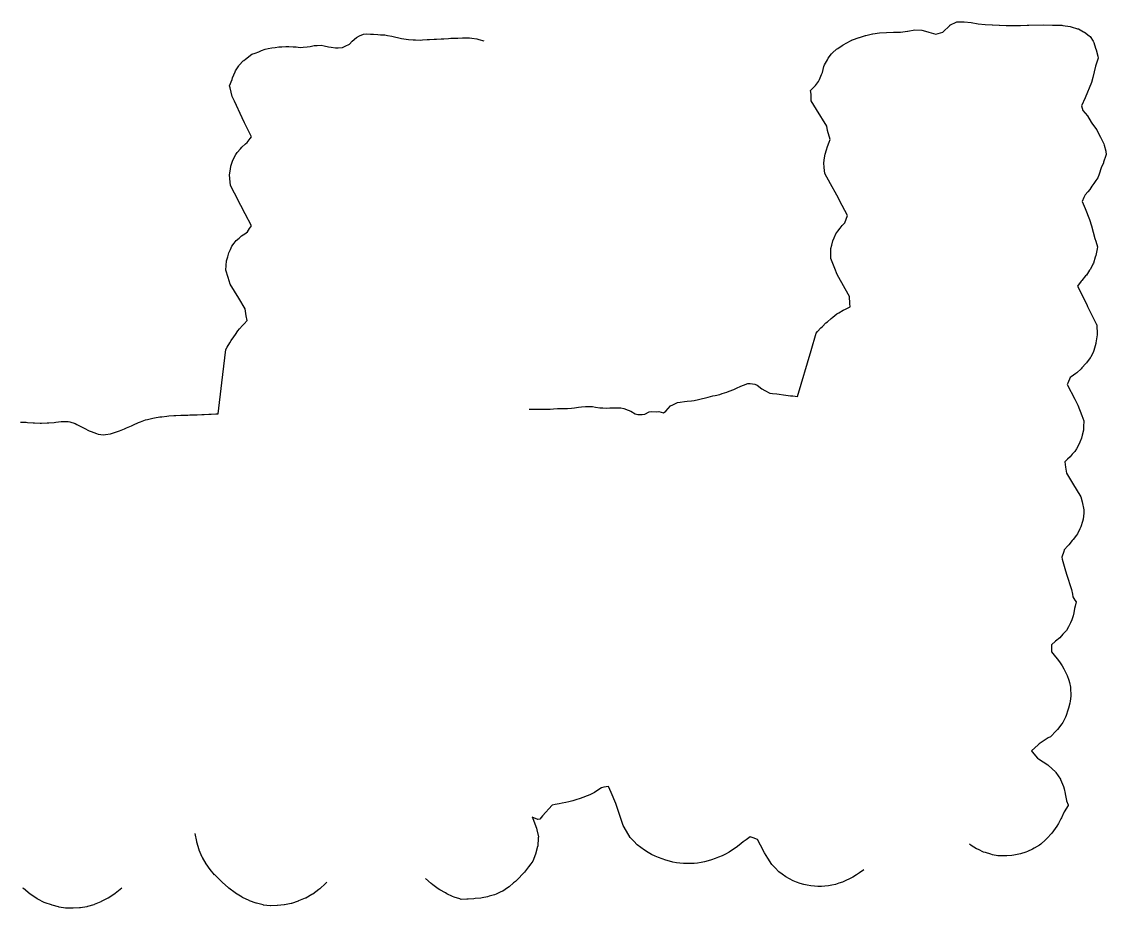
# Model space of a CAD drawing. Header units: metres. Extents: x -20.1 to 20.1, y 0 to 9.3.
# Drawn here: x -0.123 to 3.507, y 6.358 to 9.326 of the extents above; entities that cross this region are included whole.
import ezdxf

# ---------------------------------------------------------------- set-up
doc = ezdxf.new("R2010")
doc.units = ezdxf.units.M

msp = doc.modelspace()

# ---------------------------------------------------------------- linework, layer by layer
for p, q in [((2.8187, 9.2907), (2.842, 9.2943)), ((2.842, 9.2943), (2.8423, 9.2943)), ((2.8423, 9.2943), (2.8656, 9.2984)), ((2.8656, 9.2984), (2.8659, 9.2984)), ((2.8659, 9.2984), (2.8893, 9.2976)), ((2.8893, 9.2976), (2.8894, 9.2976)), ((2.8894, 9.2976), (2.9022, 9.2938)), ((2.9022, 9.2938), (2.9129, 9.2907)), ((2.9603, 9.2907), (2.9836, 9.3133)), ((2.9836, 9.3133), (2.9837, 9.3134)), ((2.9837, 9.3134), (3.0072, 9.3248)), ((3.0072, 9.3248), (3.0073, 9.3248)), ((3.0073, 9.3248), (3.0308, 9.3255)), ((3.0308, 9.3255), (3.0309, 9.3255)), ((3.0309, 9.3255), (3.0543, 9.3227)), ((3.0543, 9.3227), (3.0546, 9.3226)), ((3.0546, 9.3226), (3.0778, 9.3182)), ((3.0778, 9.3182), (3.0783, 9.3181)), ((3.0783, 9.3181), (3.1013, 9.3162)), ((3.1013, 9.3162), (3.102, 9.3161)), ((3.102, 9.3161), (3.1248, 9.3148)), ((3.1248, 9.3148), (3.1257, 9.3148)), ((3.1257, 9.3148), (3.1484, 9.3137)), ((3.1484, 9.3137), (3.1493, 9.3136)), ((3.1493, 9.3136), (3.1719, 9.3128)), ((3.1719, 9.3128), (3.173, 9.3127)), ((3.173, 9.3127), (3.1953, 9.3126)), ((3.1953, 9.3126), (3.1966, 9.3126)), ((3.1966, 9.3126), (3.2188, 9.313)), ((3.2188, 9.313), (3.2202, 9.3131)), ((3.2202, 9.3131), (3.2423, 9.3143)), ((3.2423, 9.3143), (3.2437, 9.3143)), ((3.2437, 9.3143), (3.2471, 9.3144)), ((3.2471, 9.3144), (3.2964, 9.3151)), ((3.2964, 9.3151), (3.3264, 9.3144)), ((3.3264, 9.3144), (3.3302, 9.3143)), ((3.3302, 9.3143), (3.3579, 9.3134)), ((3.3579, 9.3134), (3.3616, 9.3133)), ((3.3616, 9.3133), (3.3856, 9.3089)), ((3.3856, 9.3089), (3.3892, 9.3083)), ((3.3892, 9.3083), (3.4101, 9.3021)), ((3.4101, 9.3021), (3.4135, 9.3011)), ((3.4135, 9.3011), (3.4311, 9.2917)), ((0.9743, 9.2506), (0.9835, 9.2602)), ((0.9835, 9.2602), (0.9977, 9.273)), ((0.9977, 9.273), (1.0072, 9.2777)), ((1.0072, 9.2777), (1.0213, 9.2843)), ((1.0213, 9.2843), (1.0308, 9.2845)), ((1.0308, 9.2845), (1.0449, 9.2836)), ((1.0449, 9.2836), (1.0543, 9.2837)), ((1.0543, 9.2837), (1.0686, 9.2821)), ((1.0686, 9.2821), (1.0778, 9.2817)), ((1.0778, 9.2817), (1.0923, 9.2811)), ((1.0923, 9.2811), (1.1013, 9.2795)), ((1.1013, 9.2795), (1.1159, 9.2775)), ((1.1159, 9.2775), (1.1248, 9.2749)), ((1.1248, 9.2749), (1.1396, 9.2714)), ((1.1396, 9.2714), (1.1483, 9.2694)), ((1.1483, 9.2694), (1.1633, 9.2667)), ((1.1633, 9.2667), (1.1718, 9.2659)), ((1.1718, 9.2659), (1.187, 9.2649)), ((1.187, 9.2649), (1.1953, 9.2646)), ((1.1953, 9.2646), (1.2106, 9.2641)), ((1.2106, 9.2641), (1.2188, 9.2646)), ((1.2188, 9.2646), (1.2343, 9.2655)), ((1.2343, 9.2655), (1.2424, 9.266)), ((1.2424, 9.266), (1.2579, 9.2668)), ((1.2579, 9.2668), (1.2659, 9.2671)), ((1.2659, 9.2671), (1.2815, 9.268)), ((1.2815, 9.268), (1.2894, 9.2685)), ((1.2894, 9.2685), (1.3052, 9.2694)), ((1.3052, 9.2694), (1.313, 9.2699)), ((1.313, 9.2699), (1.3288, 9.2704)), ((1.3288, 9.2704), (1.3365, 9.2707)), ((1.3365, 9.2707), (1.3525, 9.2712)), ((1.3525, 9.2712), (1.36, 9.2712)), ((1.36, 9.2712), (1.3761, 9.2713)), ((1.3761, 9.2713), (1.3836, 9.2703)), ((1.3836, 9.2703), (1.3998, 9.2682)), ((1.3998, 9.2682), (1.407, 9.266)), ((1.407, 9.266), (1.4235, 9.2615)), ((2.6267, 9.2482), (2.6511, 9.2617)), ((2.6511, 9.2617), (2.6552, 9.2639)), ((2.6552, 9.2639), (2.6562, 9.2645)), ((2.6562, 9.2645), (2.6572, 9.2649)), ((2.6572, 9.2649), (2.6794, 9.2725)), ((2.6794, 9.2725), (2.6804, 9.2728)), ((2.6804, 9.2728), (2.7015, 9.2796)), ((2.7015, 9.2796), (2.7024, 9.2798)), ((2.7024, 9.2798), (2.7243, 9.2848)), ((2.7243, 9.2848), (2.7251, 9.2849)), ((2.7251, 9.2849), (2.7476, 9.2878)), ((2.7476, 9.2878), (2.7483, 9.2878)), ((2.7483, 9.2878), (2.7711, 9.2893)), ((2.7711, 9.2893), (2.7717, 9.2893)), ((2.7717, 9.2893), (2.7947, 9.2903)), ((2.7947, 9.2903), (2.7952, 9.2903)), ((2.7952, 9.2903), (2.8183, 9.2906)), ((2.8183, 9.2906), (2.8187, 9.2907)), ((2.9129, 9.2907), (2.913, 9.2906)), ((2.913, 9.2906), (2.9364, 9.284)), ((2.9364, 9.284), (2.9367, 9.2837)), ((2.9367, 9.2837), (2.9599, 9.2906)), ((2.9599, 9.2906), (2.9603, 9.2907)), ((3.4311, 9.2917), (3.4344, 9.29)), ((3.4344, 9.29), (3.4493, 9.2781)), ((3.4493, 9.2781), (3.4525, 9.2757)), ((3.4525, 9.2757), (3.4627, 9.2598)), ((3.4627, 9.2598), (3.4651, 9.2561)), ((3.4651, 9.2561), (3.4712, 9.2365)), ((0.6479, 9.2164), (0.6581, 9.2202)), ((0.6581, 9.2202), (0.6703, 9.2249)), ((0.6703, 9.2249), (0.6799, 9.229)), ((0.6799, 9.229), (0.6918, 9.2338)), ((0.6918, 9.2338), (0.7019, 9.2358)), ((0.7019, 9.2358), (0.7146, 9.2385)), ((0.7146, 9.2385), (0.7249, 9.2395)), ((0.7249, 9.2395), (0.738, 9.2411)), ((0.738, 9.2411), (0.7483, 9.2417)), ((0.7483, 9.2417), (0.7615, 9.243)), ((0.7615, 9.243), (0.7717, 9.2424)), ((0.7717, 9.2424), (0.7852, 9.2419)), ((0.7852, 9.2419), (0.7952, 9.2411)), ((0.7952, 9.2411), (0.8088, 9.2396)), ((0.8088, 9.2396), (0.8187, 9.2402)), ((0.8187, 9.2402), (0.8325, 9.241)), ((0.8325, 9.241), (0.8423, 9.2429)), ((0.8423, 9.2429), (0.8561, 9.2459)), ((0.8561, 9.2459), (0.8658, 9.2459)), ((0.8658, 9.2459), (0.8797, 9.2464)), ((0.8797, 9.2464), (0.8893, 9.2443)), ((0.8893, 9.2443), (0.9034, 9.2414)), ((0.9034, 9.2414), (0.9128, 9.24)), ((0.9128, 9.24), (0.9271, 9.2376)), ((0.9271, 9.2376), (0.9363, 9.2375)), ((0.9363, 9.2375), (0.9507, 9.2391)), ((0.9507, 9.2391), (0.9599, 9.2433)), ((0.9599, 9.2433), (0.9743, 9.2506)), ((2.5876, 9.2176), (2.591, 9.2213)), ((2.591, 9.2213), (2.6043, 9.2331)), ((2.6043, 9.2331), (2.6079, 9.2361)), ((2.6079, 9.2361), (2.6228, 9.2457)), ((2.6228, 9.2457), (2.6267, 9.2482)), ((3.4712, 9.2365), (3.4729, 9.2314)), ((3.4729, 9.2314), (3.478, 9.2099)), ((0.6055, 9.1799), (0.6184, 9.1942)), ((0.6184, 9.1942), (0.6206, 9.1958)), ((0.6206, 9.1958), (0.6264, 9.2006)), ((0.6264, 9.2006), (0.6479, 9.2164)), ((2.5642, 9.1815), (2.5733, 9.1982)), ((2.5733, 9.1982), (2.5761, 9.2034)), ((2.5761, 9.2034), (2.5876, 9.2176)), ((3.4729, 9.1834), (3.4706, 9.1763)), ((3.4796, 9.2032), (3.4729, 9.1834)), ((3.478, 9.2099), (3.4796, 9.2032)), ((0.5827, 9.1372), (0.5911, 9.1574)), ((0.5911, 9.1574), (0.5928, 9.1614)), ((0.5928, 9.1614), (0.6036, 9.1772)), ((0.6036, 9.1772), (0.6055, 9.1799)), ((2.5469, 9.1317), (2.5541, 9.1486)), ((2.5541, 9.1486), (2.5569, 9.1549)), ((2.5569, 9.1549), (2.562, 9.175)), ((2.562, 9.175), (2.5642, 9.1815)), ((3.4706, 9.1763), (3.4617, 9.1389)), ((0.5731, 9.1107), (0.581, 9.1325)), ((0.5748, 9.1039), (0.5731, 9.1107)), ((0.581, 9.1325), (0.5827, 9.1372)), ((2.5287, 9.1074), (2.5337, 9.1121)), ((2.5337, 9.1121), (2.5433, 9.1258)), ((2.5433, 9.1258), (2.5469, 9.1317)), ((3.4577, 9.1217), (3.436, 9.071)), ((3.4617, 9.1389), (3.4577, 9.1217)), ((0.582, 9.0748), (0.5748, 9.1039)), ((0.5891, 9.0594), (0.582, 9.0748)), ((2.5174, 9.095), (2.5287, 9.1074)), ((2.5194, 9.083), (2.5174, 9.095)), ((2.5188, 9.0605), (2.5194, 9.083)), ((0.6151, 9.0033), (0.5891, 9.0594)), ((2.5373, 9.0315), (2.5188, 9.0605)), ((3.436, 9.071), (3.4239, 9.0443)), ((3.4239, 9.0443), (3.4285, 9.0283)), ((0.623, 8.9871), (0.6151, 9.0033)), ((2.5714, 8.9761), (2.5373, 9.0315)), ((3.4285, 9.0283), (3.4439, 9.0109)), ((3.4439, 9.0109), (3.4561, 8.9888)), ((0.6461, 8.9399), (0.623, 8.9871)), ((2.5743, 8.9609), (2.5714, 8.9761)), ((3.4561, 8.9888), (3.4605, 8.9829)), ((3.4605, 8.9829), (3.4749, 8.9633)), ((0.6318, 8.9208), (0.642, 8.9345)), ((0.642, 8.9345), (0.6461, 8.9399)), ((2.5833, 8.9314), (2.5743, 8.9609)), ((2.5794, 8.9222), (2.5833, 8.9314)), ((3.4749, 8.9633), (3.4774, 8.9581)), ((3.4774, 8.9581), (3.4879, 8.9392)), ((3.4879, 8.9392), (3.4897, 8.935)), ((3.4897, 8.935), (3.4982, 8.9162)), ((0.5981, 8.8876), (0.609, 8.9001)), ((0.609, 8.9001), (0.6136, 8.9055)), ((0.6136, 8.9055), (0.6264, 8.9163)), ((0.6264, 8.9163), (0.6318, 8.9208)), ((2.5661, 8.8821), (2.5709, 8.8971)), ((2.5709, 8.8971), (2.5742, 8.9072)), ((2.5742, 8.9072), (2.5794, 8.9222)), ((3.4982, 8.9162), (3.4993, 8.9124)), ((3.4993, 8.9124), (3.505, 8.892)), ((0.5773, 8.8418), (0.5831, 8.8585)), ((0.5831, 8.8585), (0.5859, 8.8664)), ((0.5859, 8.8664), (0.5943, 8.881)), ((0.5943, 8.881), (0.5981, 8.8876)), ((2.5616, 8.8534), (2.5643, 8.87)), ((2.5643, 8.87), (2.5661, 8.8821)), ((3.5057, 8.8774), (3.4979, 8.8556)), ((3.505, 8.892), (3.5051, 8.8907)), ((3.5051, 8.8907), (3.5069, 8.8811)), ((3.5069, 8.8811), (3.5057, 8.8774)), ((0.573, 8.8129), (0.5759, 8.8321)), ((0.5759, 8.8321), (0.5773, 8.8418)), ((2.5631, 8.8375), (2.5616, 8.8534)), ((2.5649, 8.8171), (2.5631, 8.8375)), ((3.4897, 8.836), (3.4827, 8.8151)), ((3.497, 8.853), (3.4897, 8.836)), ((3.4979, 8.8556), (3.497, 8.853)), ((0.5739, 8.8004), (0.573, 8.8129)), ((0.5758, 8.7771), (0.5739, 8.8004)), ((2.5838, 8.7832), (2.5649, 8.8171)), ((3.4723, 8.7936), (3.4654, 8.7836)), ((3.4788, 8.8032), (3.4723, 8.7936)), ((3.4827, 8.8151), (3.4788, 8.8032)), ((0.5889, 8.7518), (0.5758, 8.7771)), ((0.61, 8.7107), (0.5889, 8.7518)), ((2.605, 8.7448), (2.5838, 8.7832)), ((3.4449, 8.7565), (3.4363, 8.7465)), ((3.4518, 8.7642), (3.4449, 8.7565)), ((3.459, 8.7746), (3.4518, 8.7642)), ((3.4654, 8.7836), (3.459, 8.7746)), ((2.623, 8.7105), (2.605, 8.7448)), ((3.4318, 8.7372), (3.4263, 8.7233)), ((3.4263, 8.7233), (3.4361, 8.7007)), ((3.4363, 8.7465), (3.4318, 8.7372)), ((0.625, 8.6821), (0.61, 8.7107)), ((0.6457, 8.6427), (0.625, 8.6821)), ((2.6409, 8.6768), (2.623, 8.7105)), ((2.6359, 8.664), (2.6409, 8.6768)), ((3.4361, 8.7007), (3.4512, 8.6639)), ((0.6401, 8.6334), (0.6457, 8.6427)), ((2.6161, 8.6349), (2.6232, 8.643)), ((2.6232, 8.643), (2.6317, 8.6527)), ((2.6317, 8.6527), (2.6359, 8.664)), ((3.4512, 8.6639), (3.4576, 8.6423)), ((3.4576, 8.6423), (3.4688, 8.6001)), ((0.605, 8.6011), (0.6132, 8.6083)), ((0.6132, 8.6083), (0.6242, 8.6156)), ((0.6242, 8.6156), (0.6333, 8.6218)), ((0.6333, 8.6218), (0.6401, 8.6334)), ((2.5964, 8.6024), (2.6022, 8.6153)), ((2.6022, 8.6153), (2.6084, 8.624)), ((2.6084, 8.624), (2.6161, 8.6349)), ((0.5756, 8.563), (0.5809, 8.5738)), ((0.5809, 8.5738), (0.5885, 8.5838)), ((0.5885, 8.5838), (0.5953, 8.5927)), ((0.5953, 8.5927), (0.605, 8.6011)), ((2.5852, 8.5658), (2.588, 8.5771)), ((2.588, 8.5771), (2.5917, 8.5925)), ((2.5917, 8.5925), (2.5964, 8.6024)), ((3.4688, 8.6001), (3.4715, 8.5912)), ((3.4715, 8.5912), (3.4774, 8.5722)), ((3.4774, 8.5722), (3.476, 8.5651)), ((0.5631, 8.5251), (0.5666, 8.5383)), ((0.5666, 8.5383), (0.57, 8.5513)), ((0.57, 8.5513), (0.5756, 8.563)), ((2.5847, 8.5333), (2.5849, 8.5465)), ((2.5979, 8.4999), (2.5847, 8.5333)), ((2.5849, 8.5465), (2.5852, 8.5658)), ((3.4698, 8.5374), (3.4642, 8.5178)), ((3.4715, 8.543), (3.4698, 8.5374)), ((3.476, 8.5651), (3.4715, 8.543)), ((0.5609, 8.4941), (0.562, 8.5093)), ((0.5684, 8.4692), (0.5609, 8.4941)), ((0.562, 8.5093), (0.5631, 8.5251)), ((2.6059, 8.4795), (2.5979, 8.4999)), ((3.4512, 8.4937), (3.4401, 8.4776)), ((3.4536, 8.4971), (3.4512, 8.4937)), ((3.4621, 8.5137), (3.4536, 8.4971)), ((3.4642, 8.5178), (3.4621, 8.5137)), ((0.5748, 8.4475), (0.5684, 8.4692)), ((2.6332, 8.4311), (2.6059, 8.4795)), ((3.4247, 8.4597), (3.4228, 8.4571)), ((3.4377, 8.4748), (3.4247, 8.4597)), ((3.4401, 8.4776), (3.4377, 8.4748)), ((0.6035, 8.3999), (0.5748, 8.4475)), ((2.6473, 8.406), (2.6332, 8.4311)), ((3.4228, 8.4571), (3.4107, 8.4403)), ((3.4107, 8.4403), (3.4146, 8.4329)), ((3.4146, 8.4329), (3.4429, 8.3757)), ((0.6251, 8.3641), (0.6035, 8.3999)), ((2.6485, 8.3822), (2.6473, 8.406)), ((0.6288, 8.3408), (0.6251, 8.3641)), ((2.6052, 8.3473), (2.6117, 8.3511)), ((2.6117, 8.3511), (2.6267, 8.3599)), ((2.6267, 8.3599), (2.6336, 8.3634)), ((2.6336, 8.3634), (2.6493, 8.3711)), ((2.6493, 8.3711), (2.6485, 8.3822)), ((3.4429, 8.3757), (3.4443, 8.3727)), ((3.4443, 8.3727), (3.4679, 8.3253)), ((0.616, 8.3081), (0.6219, 8.3147)), ((0.6219, 8.3147), (0.6314, 8.3252)), ((0.6314, 8.3252), (0.6288, 8.3408)), ((2.5567, 8.3053), (2.5688, 8.317)), ((2.5688, 8.317), (2.5738, 8.3214)), ((2.5738, 8.3214), (2.5862, 8.3325)), ((2.5862, 8.3325), (2.5918, 8.3368)), ((2.5918, 8.3368), (2.6052, 8.3473)), ((3.4679, 8.3253), (3.4746, 8.3119)), ((0.5874, 8.271), (0.5923, 8.278)), ((0.5923, 8.278), (0.6008, 8.2903)), ((0.6008, 8.2903), (0.6065, 8.2969)), ((0.6065, 8.2969), (0.616, 8.3081)), ((2.5187, 8.2246), (2.5359, 8.2833)), ((2.5359, 8.2833), (2.5402, 8.288)), ((2.5402, 8.288), (2.552, 8.3009)), ((2.552, 8.3009), (2.5567, 8.3053)), ((3.4758, 8.2772), (3.4718, 8.2506)), ((3.4746, 8.3119), (3.4751, 8.311)), ((3.4751, 8.311), (3.4758, 8.2789)), ((3.4758, 8.2789), (3.4758, 8.2772)), ((0.565, 8.2365), (0.5737, 8.2511)), ((0.5737, 8.2511), (0.5785, 8.2581)), ((0.5785, 8.2581), (0.5874, 8.271)), ((3.4714, 8.2484), (3.4653, 8.2248)), ((3.4718, 8.2506), (3.4714, 8.2484)), ((0.5471, 8.1163), (0.5604, 8.2287)), ((0.5604, 8.2287), (0.565, 8.2365)), ((2.4736, 8.0715), (2.5187, 8.2246)), ((3.4645, 8.2221), (3.4546, 8.2029)), ((3.4653, 8.2248), (3.4645, 8.2221)), ((3.4388, 8.1811), (3.4255, 8.1666)), ((3.4408, 8.184), (3.4388, 8.1811)), ((3.4532, 8.2001), (3.4408, 8.184)), ((3.4546, 8.2029), (3.4532, 8.2001)), ((3.3854, 8.134), (3.3776, 8.1159)), ((3.3894, 8.1368), (3.3854, 8.134)), ((3.4053, 8.1477), (3.3894, 8.1368)), ((3.4086, 8.1506), (3.4053, 8.1477)), ((3.4228, 8.1636), (3.4086, 8.1506)), ((3.4255, 8.1666), (3.4228, 8.1636)), ((0.5348, 8.0131), (0.5471, 8.1163)), ((2.2453, 8.0888), (2.2604, 8.0943)), ((2.2604, 8.0943), (2.2689, 8.0983)), ((2.2689, 8.0983), (2.284, 8.1055)), ((2.284, 8.1055), (2.2925, 8.1087)), ((2.2925, 8.1087), (2.3075, 8.1142)), ((2.3075, 8.1142), (2.3156, 8.1141)), ((2.3156, 8.1141), (2.3306, 8.1127)), ((2.3306, 8.1127), (2.3384, 8.1086)), ((2.3384, 8.1086), (2.3545, 8.0963)), ((2.3545, 8.0963), (2.3642, 8.0911)), ((3.3776, 8.1159), (3.3754, 8.1107)), ((3.3754, 8.1107), (3.4012, 8.0616)), ((2.1275, 8.0577), (2.1424, 8.0608)), ((2.1424, 8.0608), (2.151, 8.063)), ((2.151, 8.063), (2.166, 8.0669)), ((2.166, 8.0669), (2.1746, 8.0686)), ((2.1746, 8.0686), (2.1896, 8.0732)), ((2.1896, 8.0732), (2.1982, 8.0746)), ((2.1982, 8.0746), (2.2132, 8.0782)), ((2.2132, 8.0782), (2.2218, 8.0812)), ((2.2218, 8.0812), (2.2368, 8.0851)), ((2.2368, 8.0851), (2.2453, 8.0888)), ((2.3642, 8.0911), (2.3812, 8.0824)), ((2.3812, 8.0824), (2.3894, 8.0807)), ((2.3894, 8.0807), (2.4043, 8.08)), ((2.4043, 8.08), (2.4118, 8.0786)), ((2.4118, 8.0786), (2.4271, 8.0764)), ((2.4271, 8.0764), (2.4343, 8.0752)), ((2.4343, 8.0752), (2.4502, 8.0733)), ((2.4502, 8.0733), (2.4573, 8.0727)), ((2.4573, 8.0727), (2.4736, 8.0715)), ((3.4012, 8.0616), (3.4114, 8.0424)), ((1.5752, 8.028), (1.5862, 8.028)), ((1.5862, 8.028), (1.5988, 8.0281)), ((1.5988, 8.0281), (1.6097, 8.028)), ((1.6097, 8.028), (1.6225, 8.028)), ((1.6225, 8.028), (1.6332, 8.0282)), ((1.6332, 8.0282), (1.6461, 8.0288)), ((1.6461, 8.0288), (1.6568, 8.0293)), ((1.6568, 8.0293), (1.6698, 8.0303)), ((1.6698, 8.0303), (1.6803, 8.0305)), ((1.6803, 8.0305), (1.6934, 8.0309)), ((1.6934, 8.0309), (1.7038, 8.0313)), ((1.7038, 8.0313), (1.717, 8.0318)), ((1.717, 8.0318), (1.7274, 8.0331)), ((1.7274, 8.0331), (1.7407, 8.035)), ((1.7407, 8.035), (1.7509, 8.0362)), ((1.7509, 8.0362), (1.7643, 8.0375)), ((1.7643, 8.0375), (1.7744, 8.0377)), ((1.7744, 8.0377), (1.7879, 8.0377)), ((1.7879, 8.0377), (1.798, 8.0358)), ((1.798, 8.0358), (1.8116, 8.0335)), ((1.8116, 8.0335), (1.8215, 8.0331)), ((1.8215, 8.0331), (1.8353, 8.032)), ((1.8353, 8.032), (1.845, 8.0325)), ((1.845, 8.0325), (1.8589, 8.0331)), ((1.8589, 8.0331), (1.8685, 8.0332)), ((1.8685, 8.0332), (1.8826, 8.0326)), ((1.8826, 8.0326), (1.892, 8.0313)), ((1.892, 8.0313), (1.9063, 8.0252)), ((1.9063, 8.0252), (1.9155, 8.0218)), ((1.9155, 8.0218), (1.93, 8.0127)), ((2.0246, 8.0159), (2.0331, 8.0217)), ((2.0331, 8.0217), (2.048, 8.0396)), ((2.048, 8.0396), (2.0568, 8.0434)), ((2.0568, 8.0434), (2.0716, 8.0505)), ((2.0716, 8.0505), (2.0804, 8.0517)), ((2.0804, 8.0517), (2.0952, 8.0542)), ((2.0952, 8.0542), (2.1039, 8.0548)), ((2.1039, 8.0548), (2.1188, 8.0563)), ((2.1188, 8.0563), (2.1275, 8.0577)), ((3.4114, 8.0424), (3.425, 8.007)), ((-0.0088, 7.9847), (0.0096, 7.9871)), ((0.0096, 7.9871), (0.0148, 7.9874)), ((0.0148, 7.9874), (0.0332, 7.9868)), ((0.0332, 7.9868), (0.0385, 7.9856)), ((0.0385, 7.9856), (0.0566, 7.9803)), ((0.2684, 7.9835), (0.275, 7.9858)), ((0.275, 7.9858), (0.292, 7.9923)), ((0.292, 7.9923), (0.2985, 7.9942)), ((0.2985, 7.9942), (0.3156, 7.9986)), ((0.3156, 7.9986), (0.3221, 7.9999)), ((0.3221, 7.9999), (0.3391, 8.0026)), ((0.3391, 8.0026), (0.3458, 8.0034)), ((0.3458, 8.0034), (0.3627, 8.0056)), ((0.3627, 8.0056), (0.3694, 8.0062)), ((0.3694, 8.0062), (0.3863, 8.0074)), ((0.3863, 8.0074), (0.3931, 8.0075)), ((0.3931, 8.0075), (0.4098, 8.0081)), ((0.4098, 8.0081), (0.4167, 8.0083)), ((0.4167, 8.0083), (0.4333, 8.0089)), ((0.4333, 8.0089), (0.4403, 8.0091)), ((0.4403, 8.0091), (0.4568, 8.0098)), ((0.4568, 8.0098), (0.4639, 8.01)), ((0.4639, 8.01), (0.4803, 8.0108)), ((0.4803, 8.0108), (0.4876, 8.0112)), ((0.4876, 8.0112), (0.5039, 8.0118)), ((0.5039, 8.0118), (0.5112, 8.0121)), ((0.5112, 8.0121), (0.5274, 8.0128)), ((0.5274, 8.0128), (0.5348, 8.0131)), ((1.93, 8.0127), (1.9389, 8.0105)), ((1.9389, 8.0105), (1.9537, 8.0106)), ((1.9537, 8.0106), (1.9625, 8.0116)), ((1.9625, 8.0116), (1.9773, 8.0194)), ((1.9773, 8.0194), (1.9861, 8.0205)), ((1.9861, 8.0205), (2.0009, 8.0193)), ((2.0009, 8.0193), (2.0096, 8.0205)), ((2.0096, 8.0205), (2.0246, 8.0159)), ((3.425, 8.007), (3.4317, 7.9894)), ((3.4317, 7.9894), (3.4308, 7.9695)), ((-0.127, 7.9847), (-0.108, 7.9846)), ((-0.108, 7.9846), (-0.1034, 7.9843)), ((-0.1034, 7.9843), (-0.0845, 7.9828)), ((-0.0845, 7.9828), (-0.0797, 7.9826)), ((-0.0797, 7.9826), (-0.061, 7.982)), ((-0.061, 7.982), (-0.0561, 7.9821)), ((-0.0561, 7.9821), (-0.0374, 7.9826)), ((-0.0374, 7.9826), (-0.0324, 7.9829)), ((-0.0324, 7.9829), (-0.0139, 7.9842)), ((-0.0139, 7.9842), (-0.0088, 7.9847)), ((0.0566, 7.9803), (0.0622, 7.9775)), ((0.0622, 7.9775), (0.0801, 7.968)), ((0.0801, 7.968), (0.086, 7.9652)), ((0.086, 7.9652), (0.1035, 7.9561)), ((0.1035, 7.9561), (0.1097, 7.9535)), ((0.1097, 7.9535), (0.127, 7.9467)), ((0.1807, 7.9477), (0.1976, 7.9538)), ((0.1976, 7.9538), (0.2043, 7.9562)), ((0.2043, 7.9562), (0.2212, 7.9632)), ((0.2212, 7.9632), (0.2278, 7.9662)), ((0.2278, 7.9662), (0.2448, 7.9732)), ((0.2448, 7.9732), (0.2514, 7.9761)), ((0.2514, 7.9761), (0.2684, 7.9835)), ((3.4302, 7.9578), (3.4261, 7.9419)), ((3.4308, 7.9695), (3.4302, 7.9578)), ((0.127, 7.9467), (0.1334, 7.9451)), ((0.1334, 7.9451), (0.1505, 7.9423)), ((0.1505, 7.9423), (0.1571, 7.9434)), ((0.1571, 7.9434), (0.174, 7.9459)), ((0.174, 7.9459), (0.1807, 7.9477)), ((3.418, 7.9177), (3.4137, 7.9077)), ((3.4237, 7.931), (3.418, 7.9177)), ((3.4261, 7.9419), (3.4237, 7.931)), ((3.393, 7.8774), (3.3857, 7.8689)), ((3.4012, 7.8868), (3.393, 7.8774)), ((3.4069, 7.8962), (3.4012, 7.8868)), ((3.4137, 7.9077), (3.4069, 7.8962)), ((3.3768, 7.8607), (3.3684, 7.8528)), ((3.3684, 7.8528), (3.3703, 7.8349)), ((3.3857, 7.8689), (3.3768, 7.8607)), ((3.3703, 7.8349), (3.3733, 7.8148)), ((3.3733, 7.8148), (3.3938, 7.7806)), ((3.3938, 7.7806), (3.4214, 7.7346)), ((3.4214, 7.7346), (3.4257, 7.7184)), ((3.4257, 7.7184), (3.4321, 7.6911)), ((3.4298, 7.6602), (3.4274, 7.6526)), ((3.4314, 7.681), (3.4298, 7.6602)), ((3.4321, 7.6911), (3.4314, 7.681)), ((3.4187, 7.6285), (3.411, 7.6116)), ((3.4217, 7.6345), (3.4187, 7.6285)), ((3.4274, 7.6526), (3.4217, 7.6345)), ((3.3932, 7.5887), (3.3816, 7.5749)), ((3.3964, 7.5928), (3.3932, 7.5887)), ((3.4074, 7.6069), (3.3964, 7.5928)), ((3.411, 7.6116), (3.4074, 7.6069)), ((3.3645, 7.5526), (3.3578, 7.5327)), ((3.3659, 7.5574), (3.3645, 7.5526)), ((3.3784, 7.5712), (3.3659, 7.5574)), ((3.3816, 7.5749), (3.3784, 7.5712)), ((3.3578, 7.5327), (3.3592, 7.5267)), ((3.3592, 7.5267), (3.3681, 7.4956)), ((3.3681, 7.4956), (3.3742, 7.4759)), ((3.3742, 7.4759), (3.3899, 7.425)), ((3.3899, 7.425), (3.3933, 7.4089)), ((3.3933, 7.4089), (3.3951, 7.4003)), ((3.3951, 7.4003), (3.4015, 7.3897)), ((3.403, 7.3697), (3.4008, 7.3608)), ((3.4015, 7.3897), (3.4059, 7.3836)), ((3.4059, 7.3836), (3.403, 7.3697)), ((3.3956, 7.3371), (3.3911, 7.3235)), ((3.3978, 7.3468), (3.3956, 7.3371)), ((3.4008, 7.3608), (3.3978, 7.3468)), ((3.3801, 7.2996), (3.3734, 7.2882)), ((3.3875, 7.3129), (3.3801, 7.2996)), ((3.3911, 7.3235), (3.3875, 7.3129)), ((3.351, 7.2637), (3.3374, 7.2518)), ((3.3619, 7.2755), (3.351, 7.2637)), ((3.3734, 7.2882), (3.3619, 7.2755)), ((3.324, 7.2398), (3.3233, 7.2285)), ((3.3233, 7.2285), (3.3236, 7.2161)), ((3.3374, 7.2518), (3.324, 7.2398)), ((3.3236, 7.2161), (3.3323, 7.2055)), ((3.3323, 7.2055), (3.343, 7.1927)), ((3.343, 7.1927), (3.3499, 7.1827)), ((3.3499, 7.1827), (3.3592, 7.1691)), ((3.3592, 7.1691), (3.3645, 7.1597)), ((3.3645, 7.1597), (3.372, 7.1456)), ((3.372, 7.1456), (3.3754, 7.1367)), ((3.3754, 7.1367), (3.3812, 7.122)), ((3.3812, 7.122), (3.3832, 7.1137)), ((3.3832, 7.1137), (3.3871, 7.0984)), ((3.3871, 7.0984), (3.3875, 7.0907)), ((3.3875, 7.0907), (3.3886, 7.0748)), ((3.3848, 7.0444), (3.3807, 7.0274)), ((3.3865, 7.0511), (3.3848, 7.0444)), ((3.3881, 7.0676), (3.3865, 7.0511)), ((3.3886, 7.0748), (3.3881, 7.0676)), ((3.3785, 7.0213), (3.3728, 7.0037)), ((3.3807, 7.0274), (3.3785, 7.0213)), ((3.3577, 6.9748), (3.344, 6.9561)), ((3.3615, 6.9799), (3.3577, 6.9748)), ((3.3699, 6.9981), (3.3615, 6.9799)), ((3.3728, 7.0037), (3.3699, 6.9981)), ((3.3392, 6.9515), (3.3197, 6.9323)), ((3.344, 6.9561), (3.3392, 6.9515)), ((3.2785, 6.9046), (3.2565, 6.8844)), ((3.2823, 6.9083), (3.2785, 6.9046)), ((3.3128, 6.9281), (3.2823, 6.9083)), ((3.3197, 6.9323), (3.3128, 6.9281)), ((3.2565, 6.8844), (3.2592, 6.8813)), ((3.2592, 6.8813), (3.2764, 6.8609)), ((3.2764, 6.8609), (3.2803, 6.8584)), ((3.2803, 6.8584), (3.3114, 6.8376)), ((3.3114, 6.8376), (3.3135, 6.8357)), ((3.3135, 6.8357), (3.337, 6.8142)), ((3.337, 6.8142), (3.338, 6.8129)), ((3.338, 6.8129), (3.3534, 6.7899)), ((3.3534, 6.7899), (3.3538, 6.7892)), ((3.3538, 6.7892), (3.3639, 6.7658)), ((1.8176, 6.7612), (1.8024, 6.7512)), ((1.8256, 6.7629), (1.8176, 6.7612)), ((1.8412, 6.765), (1.8256, 6.7629)), ((1.8497, 6.7454), (1.8412, 6.765)), ((3.3639, 6.7658), (3.364, 6.7656)), ((3.364, 6.7656), (3.3657, 6.7576)), ((3.3657, 6.7576), (3.3691, 6.7417)), ((1.722, 6.7177), (1.7084, 6.7145)), ((1.7317, 6.7205), (1.722, 6.7177)), ((1.746, 6.7249), (1.7317, 6.7205)), ((1.7554, 6.7283), (1.746, 6.7249)), ((1.7701, 6.7339), (1.7554, 6.7283)), ((1.779, 6.7382), (1.7701, 6.7339)), ((1.794, 6.7457), (1.779, 6.7382)), ((1.8024, 6.7512), (1.794, 6.7457)), ((1.8653, 6.7087), (1.8497, 6.7454)), ((3.3691, 6.7417), (3.3692, 6.7413)), ((3.3692, 6.7413), (3.3737, 6.7183)), ((3.3737, 6.7183), (3.3738, 6.7173)), ((3.3738, 6.7173), (3.3798, 6.7038)), ((1.6527, 6.7033), (1.62, 6.6674)), ((1.6627, 6.705), (1.6527, 6.7033)), ((1.6757, 6.7073), (1.6627, 6.705)), ((1.6855, 6.7094), (1.6757, 6.7073)), ((1.6987, 6.7122), (1.6855, 6.7094)), ((1.7084, 6.7145), (1.6987, 6.7122)), ((1.8753, 6.6782), (1.8653, 6.7087)), ((3.3659, 6.6804), (3.3652, 6.6782)), ((3.3796, 6.7023), (3.3659, 6.6804)), ((3.3798, 6.7038), (3.3796, 6.7023)), ((1.6048, 6.6555), (1.586, 6.6632)), ((1.586, 6.6632), (1.5878, 6.658)), ((1.5878, 6.658), (1.6001, 6.6263)), ((1.6108, 6.656), (1.6048, 6.6555)), ((1.62, 6.6674), (1.6108, 6.656)), ((1.8896, 6.6345), (1.8753, 6.6782)), ((3.355, 6.6578), (3.3464, 6.6413)), ((3.3565, 6.6605), (3.355, 6.6578)), ((3.3652, 6.6782), (3.3565, 6.6605)), ((0.4631, 6.581), (0.4581, 6.6078)), ((1.6001, 6.6263), (1.6016, 6.6205)), ((1.6016, 6.6205), (1.6062, 6.5969)), ((1.9007, 6.6159), (1.8896, 6.6345)), ((1.9136, 6.5947), (1.9007, 6.6159)), ((3.325, 6.6088), (3.3078, 6.5917)), ((3.341, 6.6325), (3.325, 6.6088)), ((3.3464, 6.6413), (3.341, 6.6325)), ((0.4634, 6.579), (0.4631, 6.581)), ((0.4712, 6.5537), (0.4634, 6.579)), ((1.606, 6.5941), (1.604, 6.5659)), ((1.6062, 6.5969), (1.606, 6.5941)), ((1.9252, 6.5829), (1.9136, 6.5947)), ((1.9374, 6.5703), (1.9252, 6.5829)), ((1.9494, 6.5615), (1.9374, 6.5703)), ((2.2921, 6.5805), (2.2785, 6.5695)), ((2.3015, 6.5872), (2.2921, 6.5805)), ((2.3156, 6.5969), (2.3015, 6.5872)), ((2.3248, 6.5932), (2.3156, 6.5969)), ((2.3393, 6.5876), (2.3248, 6.5932)), ((2.3491, 6.5693), (2.3393, 6.5876)), ((3.0549, 6.5683), (3.0488, 6.5728)), ((3.2874, 6.5729), (3.2828, 6.5689)), ((3.3033, 6.5871), (3.2874, 6.5729)), ((3.3078, 6.5917), (3.3033, 6.5871)), ((0.4716, 6.5524), (0.4712, 6.5537)), ((0.4817, 6.5291), (0.4716, 6.5524)), ((1.5963, 6.5387), (1.5873, 6.5158)), ((1.5966, 6.5395), (1.5963, 6.5387)), ((1.6035, 6.5642), (1.5966, 6.5395)), ((1.604, 6.5659), (1.6035, 6.5642)), ((1.9612, 6.5522), (1.9494, 6.5615)), ((1.9734, 6.5449), (1.9612, 6.5522)), ((1.985, 6.5384), (1.9734, 6.5449)), ((1.9973, 6.5327), (1.985, 6.5384)), ((2.2215, 6.5339), (2.2092, 6.5287)), ((2.2324, 6.5395), (2.2215, 6.5339)), ((2.2451, 6.546), (2.2324, 6.5395)), ((2.2555, 6.5532), (2.2451, 6.546)), ((2.2686, 6.5616), (2.2555, 6.5532)), ((2.2785, 6.5695), (2.2686, 6.5616)), ((2.3633, 6.5431), (2.3491, 6.5693)), ((2.3739, 6.526), (2.3633, 6.5431)), ((3.0726, 6.5572), (3.0549, 6.5683)), ((3.0789, 6.5544), (3.0726, 6.5572)), ((3.0963, 6.546), (3.0789, 6.5544)), ((3.1027, 6.5448), (3.0963, 6.546)), ((3.12, 6.5387), (3.1027, 6.5448)), ((3.1264, 6.5373), (3.12, 6.5387)), ((3.1437, 6.5336), (3.1264, 6.5373)), ((3.1501, 6.5332), (3.1437, 6.5336)), ((3.1736, 6.5335), (3.1674, 6.533)), ((3.1909, 6.5349), (3.1736, 6.5335)), ((3.197, 6.5359), (3.1909, 6.5349)), ((3.2142, 6.5386), (3.197, 6.5359)), ((3.2201, 6.5405), (3.2142, 6.5386)), ((3.2371, 6.5459), (3.2201, 6.5405)), ((3.2428, 6.5484), (3.2371, 6.5459)), ((3.2601, 6.5557), (3.2428, 6.5484)), ((3.2655, 6.5589), (3.2601, 6.5557)), ((3.2828, 6.5689), (3.2655, 6.5589)), ((0.4821, 6.5283), (0.4817, 6.5291)), ((0.4944, 6.5072), (0.4821, 6.5283)), ((0.4947, 6.5068), (0.4944, 6.5072)), ((0.5082, 6.4874), (0.4947, 6.5068)), ((1.5807, 6.5063), (1.5737, 6.4964)), ((1.5872, 6.5156), (1.5807, 6.5063)), ((1.5873, 6.5158), (1.5872, 6.5156)), ((2.0087, 6.5276), (1.9973, 6.5327)), ((2.0211, 6.5233), (2.0087, 6.5276)), ((2.0325, 6.5188), (2.0211, 6.5233)), ((2.0449, 6.5155), (2.0325, 6.5188)), ((2.0562, 6.5124), (2.0449, 6.5155)), ((2.0686, 6.5104), (2.0562, 6.5124)), ((2.0798, 6.5088), (2.0686, 6.5104)), ((2.0922, 6.508), (2.0798, 6.5088)), ((2.1035, 6.5076), (2.0922, 6.508)), ((2.1157, 6.5079), (2.1035, 6.5076)), ((2.1271, 6.5081), (2.1157, 6.5079)), ((2.1392, 6.5094), (2.1271, 6.5081)), ((2.1508, 6.5107), (2.1392, 6.5094)), ((2.1626, 6.5136), (2.1508, 6.5107)), ((2.1744, 6.5166), (2.1626, 6.5136)), ((2.1859, 6.5203), (2.1744, 6.5166)), ((2.1979, 6.5242), (2.1859, 6.5203)), ((2.2092, 6.5287), (2.1979, 6.5242)), ((2.3873, 6.5046), (2.3739, 6.526)), ((2.3985, 6.4932), (2.3873, 6.5046)), ((3.1674, 6.533), (3.1501, 6.5332)), ((0.5083, 6.4873), (0.5082, 6.4874)), ((0.5229, 6.4696), (0.5083, 6.4873)), ((0.523, 6.4695), (0.5229, 6.4696)), ((0.5229, 6.4696), (0.5229, 6.4696)), ((0.5478, 6.4452), (0.523, 6.4695)), ((1.5564, 6.4752), (1.5361, 6.4548)), ((1.5587, 6.4775), (1.5564, 6.4752)), ((1.5594, 6.4782), (1.5587, 6.4775)), ((1.5599, 6.4788), (1.5594, 6.4782)), ((1.5735, 6.4961), (1.5599, 6.4788)), ((1.5737, 6.4964), (1.5735, 6.4961)), ((2.4111, 6.48), (2.3985, 6.4932)), ((2.4226, 6.4717), (2.4111, 6.48)), ((2.4349, 6.4629), (2.4226, 6.4717)), ((2.4466, 6.4566), (2.4349, 6.4629)), ((2.6582, 6.4622), (2.6478, 6.456)), ((2.6713, 6.4698), (2.6582, 6.4622)), ((2.6813, 6.4764), (2.6713, 6.4698)), ((2.6949, 6.4866), (2.6813, 6.4764)), ((-0.1167, 6.4237), (-0.1186, 6.4253)), ((0.2125, 6.4254), (0.1896, 6.4073)), ((0.5689, 6.4266), (0.5478, 6.4452)), ((0.5706, 6.4252), (0.5689, 6.4266)), ((0.5918, 6.4093), (0.5706, 6.4252)), ((0.8944, 6.4411), (0.8746, 6.4227)), ((0.898, 6.4448), (0.8944, 6.4411)), ((1.2473, 6.4412), (1.229, 6.4574)), ((1.2528, 6.4361), (1.2473, 6.4412)), ((1.2713, 6.4235), (1.2528, 6.4361)), ((1.5028, 6.426), (1.4868, 6.4157)), ((1.5087, 6.4298), (1.5028, 6.426)), ((1.5234, 6.4427), (1.5087, 6.4298)), ((1.5294, 6.448), (1.5234, 6.4427)), ((1.5361, 6.4548), (1.5294, 6.448)), ((2.4587, 6.4501), (2.4466, 6.4566)), ((2.4705, 6.4455), (2.4587, 6.4501)), ((2.4824, 6.441), (2.4705, 6.4455)), ((2.4943, 6.4378), (2.4824, 6.441)), ((2.5061, 6.4349), (2.4943, 6.4378)), ((2.5179, 6.4331), (2.5061, 6.4349)), ((2.5298, 6.4315), (2.5179, 6.4331)), ((2.5415, 6.4312), (2.5298, 6.4315)), ((2.5534, 6.431), (2.5415, 6.4312)), ((2.565, 6.4322), (2.5534, 6.431)), ((2.5771, 6.4331), (2.565, 6.4322)), ((2.5884, 6.4355), (2.5771, 6.4331)), ((2.6007, 6.438), (2.5884, 6.4355)), ((2.6118, 6.4416), (2.6007, 6.438)), ((2.6243, 6.4457), (2.6118, 6.4416)), ((2.635, 6.4505), (2.6243, 6.4457)), ((2.6478, 6.456), (2.635, 6.4505)), ((-0.0948, 6.4051), (-0.1167, 6.4237)), ((-0.0926, 6.4037), (-0.0948, 6.4051)), ((-0.071, 6.3892), (-0.0926, 6.4037)), ((-0.0686, 6.3881), (-0.071, 6.3892)), ((0.1655, 6.3915), (0.1434, 6.3803)), ((0.1666, 6.3922), (0.1655, 6.3915)), ((0.189, 6.4067), (0.1666, 6.3922)), ((0.1896, 6.4073), (0.189, 6.4067)), ((0.5932, 6.4083), (0.5918, 6.4093)), ((0.6151, 6.3948), (0.5932, 6.4083)), ((0.6164, 6.394), (0.6151, 6.3948)), ((0.6386, 6.3836), (0.6164, 6.394)), ((0.8253, 6.3914), (0.804, 6.3823)), ((0.8276, 6.3923), (0.8253, 6.3914)), ((0.8485, 6.4038), (0.8276, 6.3923)), ((0.8511, 6.4051), (0.8485, 6.4038)), ((0.8715, 6.4206), (0.8511, 6.4051)), ((0.8746, 6.4227), (0.8715, 6.4206)), ((1.2766, 6.42), (1.2713, 6.4235)), ((1.2953, 6.4095), (1.2766, 6.42)), ((1.3004, 6.4068), (1.2953, 6.4095)), ((1.3192, 6.3971), (1.3004, 6.4068)), ((1.3241, 6.3947), (1.3192, 6.3971)), ((1.343, 6.3892), (1.3241, 6.3947)), ((1.3478, 6.3878), (1.343, 6.3892)), ((1.3665, 6.3884), (1.3478, 6.3878)), ((1.3715, 6.3884), (1.3665, 6.3884)), ((1.39, 6.39), (1.3715, 6.3884)), ((1.3951, 6.3903), (1.39, 6.39)), ((1.4133, 6.3923), (1.3951, 6.3903)), ((1.4185, 6.3927), (1.4133, 6.3923)), ((1.4363, 6.3967), (1.4185, 6.3927)), ((1.4416, 6.398), (1.4363, 6.3967)), ((1.4592, 6.4031), (1.4416, 6.398)), ((1.4647, 6.4048), (1.4592, 6.4031)), ((1.4812, 6.4129), (1.4647, 6.4048)), ((1.4868, 6.4157), (1.4812, 6.4129)), ((-0.0472, 6.3774), (-0.0686, 6.3881)), ((-0.0447, 6.3765), (-0.0472, 6.3774)), ((-0.0235, 6.3691), (-0.0447, 6.3765)), ((-0.0209, 6.3684), (-0.0235, 6.3691)), ((0.0002, 6.3626), (-0.0209, 6.3684)), ((0.0028, 6.3621), (0.0002, 6.3626)), ((0.0239, 6.3585), (0.0028, 6.3621)), ((0.0264, 6.3584), (0.0239, 6.3585)), ((0.0475, 6.3578), (0.0264, 6.3584)), ((0.05, 6.3579), (0.0475, 6.3578)), ((0.0711, 6.3592), (0.05, 6.3579)), ((0.0735, 6.3595), (0.0711, 6.3592)), ((0.0948, 6.3632), (0.0735, 6.3595)), ((0.0969, 6.3638), (0.0948, 6.3632)), ((0.1183, 6.37), (0.0969, 6.3638)), ((0.1202, 6.3707), (0.1183, 6.37)), ((0.1419, 6.3796), (0.1202, 6.3707)), ((0.1434, 6.3803), (0.1419, 6.3796)), ((0.6397, 6.3831), (0.6386, 6.3836)), ((0.6617, 6.3753), (0.6397, 6.3831)), ((0.6628, 6.3748), (0.6617, 6.3753)), ((0.685, 6.3691), (0.6628, 6.3748)), ((0.686, 6.3688), (0.685, 6.3691)), ((0.7085, 6.3666), (0.686, 6.3688)), ((0.7095, 6.3665), (0.7085, 6.3666)), ((0.732, 6.3667), (0.7095, 6.3665)), ((0.7332, 6.3668), (0.732, 6.3667)), ((0.7554, 6.3689), (0.7332, 6.3668)), ((0.7568, 6.3691), (0.7554, 6.3689)), ((0.7788, 6.374), (0.7568, 6.3691)), ((0.7804, 6.3743), (0.7788, 6.374)), ((0.8021, 6.3817), (0.7804, 6.3743)), ((0.804, 6.3823), (0.8021, 6.3817))]:
    msp.add_line(p, q)

doc.saveas('drawing.dxf')
